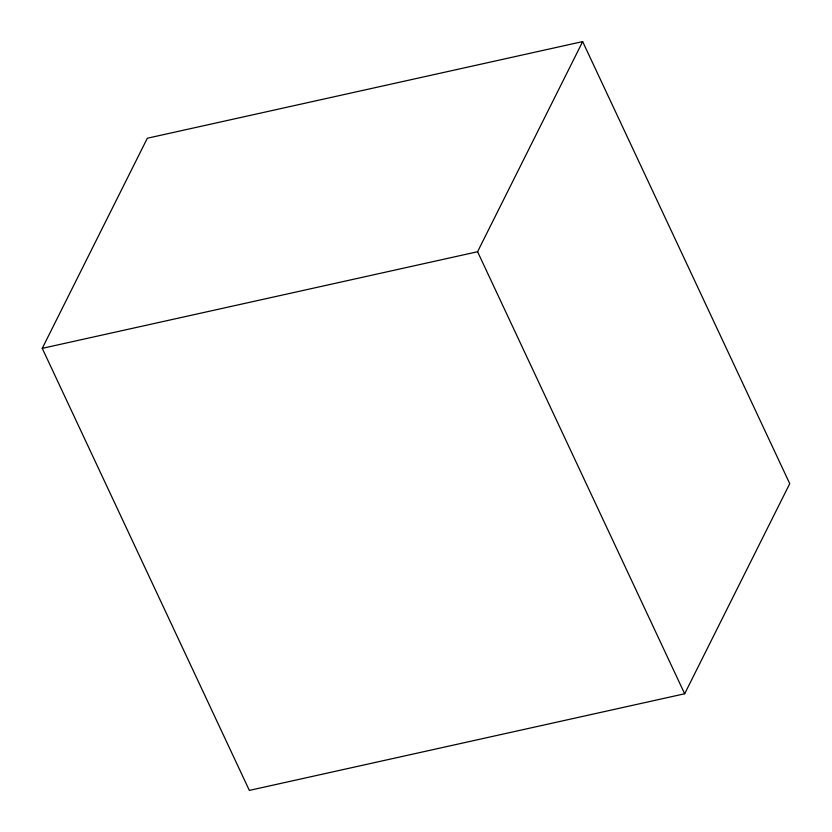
<?xml version="1.0" encoding="UTF-8"?>
<svg xmlns="http://www.w3.org/2000/svg" width="832" height="832" viewBox="0 0 832 832"><rect width="100%" height="100%" fill="white"/><g stroke="black" fill="none" stroke-linecap="round" stroke-linejoin="round"><path stroke-width="1.25" d="M42.255 348.348L147.337 138.226L582.66 41.6L789.745 483.652L684.663 693.774L249.34 790.4L42.255 348.348L477.578 251.732L582.66 41.6M477.578 251.732L684.663 693.774"/></g></svg>
